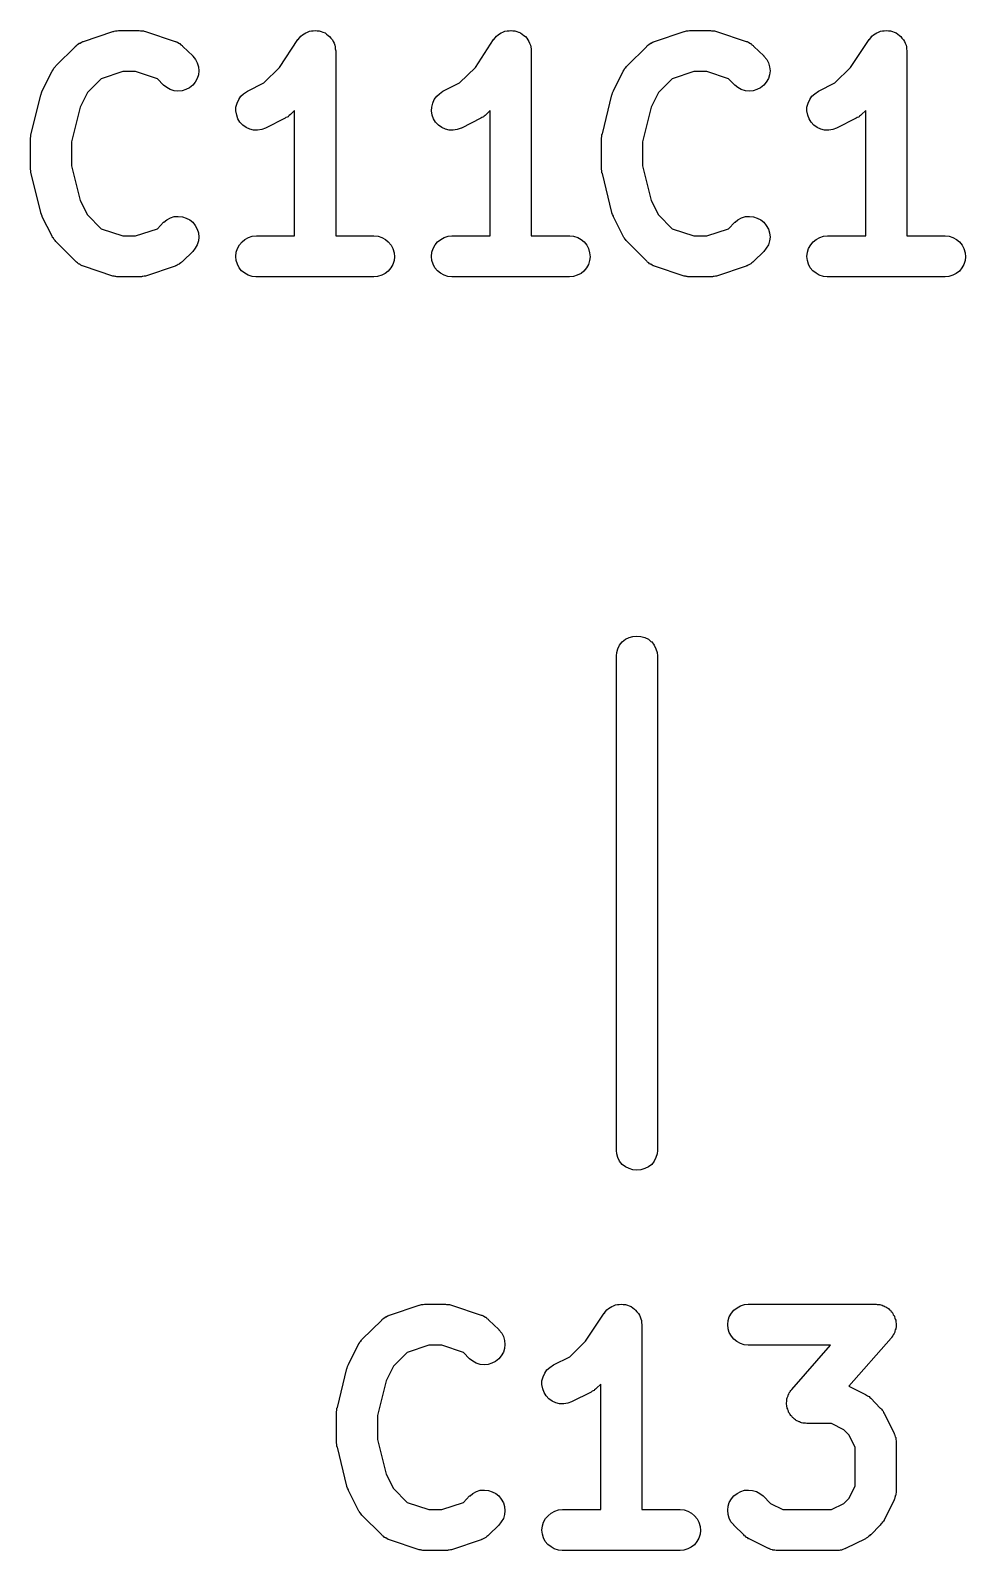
# Model space of a CAD drawing. Extents: x 169.2 to 195, y -135.1 to -106.
# Drawn here: x 189.174 to 191.45, y -109.776 to -106.076 of the extents above; entities that cross this region are included whole.
import ezdxf

# ---------------------------------------------------------------- set-up
doc = ezdxf.new("R2010")
doc.units = 0
doc.layers.add('BLACK', color=7, linetype='CONTINUOUS')

msp = doc.modelspace()

# ---------------------------------------------------------------- linework, layer by layer
at = {"layer": 'BLACK', "linetype": 'CONTINUOUS'}
for p, q in [((189.303, -106.103), (189.375, -106.079)), ((189.375, -106.079), (189.376, -106.079)), ((189.376, -106.079), (189.378, -106.078)), ((189.378, -106.078), (189.381, -106.077)), ((189.381, -106.077), (189.383, -106.077)), ((189.383, -106.077), (189.385, -106.077)), ((189.385, -106.077), (189.388, -106.076)), ((189.388, -106.076), (189.391, -106.076)), ((189.391, -106.076), (189.438, -106.076)), ((189.438, -106.076), (189.439, -106.076)), ((189.439, -106.076), (189.442, -106.077)), ((189.442, -106.077), (189.445, -106.077)), ((189.445, -106.077), (189.447, -106.077)), ((189.447, -106.077), (189.449, -106.077)), ((189.449, -106.077), (189.451, -106.078)), ((189.451, -106.078), (189.454, -106.079)), ((189.454, -106.079), (189.526, -106.103)), ((189.848, -106.08), (189.853, -106.078)), ((189.853, -106.078), (189.858, -106.077)), ((189.858, -106.077), (189.858, -106.077)), ((189.858, -106.077), (189.858, -106.077)), ((189.858, -106.077), (189.862, -106.077)), ((189.862, -106.077), (189.867, -106.076)), ((189.867, -106.076), (189.867, -106.076)), ((189.867, -106.076), (189.872, -106.077)), ((189.867, -106.076), (189.867, -106.076)), ((189.872, -106.077), (189.877, -106.077)), ((189.877, -106.077), (189.877, -106.077)), ((189.877, -106.077), (189.877, -106.077)), ((189.877, -106.077), (189.882, -106.079)), ((189.882, -106.079), (189.886, -106.08)), ((190.324, -106.08), (190.329, -106.078)), ((190.329, -106.078), (190.334, -106.077)), ((190.334, -106.077), (190.334, -106.077)), ((190.334, -106.077), (190.334, -106.077)), ((190.334, -106.077), (190.339, -106.077)), ((190.339, -106.077), (190.343, -106.076)), ((190.343, -106.076), (190.344, -106.076)), ((190.343, -106.076), (190.343, -106.076)), ((190.344, -106.076), (190.348, -106.077)), ((190.348, -106.077), (190.353, -106.077)), ((190.353, -106.077), (190.353, -106.077)), ((190.353, -106.077), (190.353, -106.077)), ((190.353, -106.077), (190.358, -106.079)), ((190.358, -106.079), (190.362, -106.08)), ((190.693, -106.103), (190.765, -106.079)), ((190.765, -106.079), (190.766, -106.079)), ((190.766, -106.079), (190.768, -106.078)), ((190.768, -106.078), (190.771, -106.077)), ((190.771, -106.077), (190.773, -106.077)), ((190.773, -106.077), (190.775, -106.077)), ((190.775, -106.077), (190.778, -106.076)), ((190.778, -106.076), (190.781, -106.076)), ((190.781, -106.076), (190.828, -106.076)), ((190.828, -106.076), (190.829, -106.076)), ((190.829, -106.076), (190.832, -106.077)), ((190.832, -106.077), (190.835, -106.077)), ((190.835, -106.077), (190.837, -106.077)), ((190.837, -106.077), (190.839, -106.077)), ((190.839, -106.077), (190.841, -106.078)), ((190.841, -106.078), (190.844, -106.079)), ((190.844, -106.079), (190.916, -106.103)), ((191.238, -106.08), (191.243, -106.078)), ((191.243, -106.078), (191.248, -106.077)), ((191.248, -106.077), (191.248, -106.077)), ((191.248, -106.077), (191.248, -106.077)), ((191.248, -106.077), (191.252, -106.077)), ((191.252, -106.077), (191.257, -106.076)), ((191.257, -106.076), (191.257, -106.076)), ((191.257, -106.076), (191.262, -106.077)), ((191.257, -106.076), (191.257, -106.076)), ((191.262, -106.077), (191.267, -106.077)), ((191.267, -106.077), (191.267, -106.077)), ((191.267, -106.077), (191.267, -106.077)), ((191.267, -106.077), (191.272, -106.079)), ((191.272, -106.079), (191.276, -106.08)), ((189.236, -106.162), (189.284, -106.115)), ((189.284, -106.114), (189.286, -106.113)), ((189.284, -106.115), (189.284, -106.114)), ((189.286, -106.113), (189.287, -106.112)), ((189.287, -106.112), (189.289, -106.11)), ((189.289, -106.11), (189.292, -106.108)), ((189.292, -106.108), (189.293, -106.107)), ((189.293, -106.107), (189.295, -106.107)), ((189.295, -106.107), (189.298, -106.105)), ((189.298, -106.105), (189.301, -106.104)), ((189.301, -106.104), (189.302, -106.103)), ((189.302, -106.103), (189.303, -106.103)), ((189.526, -106.103), (189.526, -106.103)), ((189.526, -106.103), (189.528, -106.103)), ((189.528, -106.103), (189.529, -106.104)), ((189.529, -106.104), (189.532, -106.105)), ((189.532, -106.105), (189.535, -106.107)), ((189.535, -106.107), (189.536, -106.108)), ((189.536, -106.108), (189.538, -106.108)), ((189.538, -106.108), (189.54, -106.111)), ((189.54, -106.111), (189.543, -106.113)), ((189.543, -106.113), (189.544, -106.114)), ((189.544, -106.114), (189.545, -106.115)), ((189.545, -106.115), (189.569, -106.138)), ((189.78, -106.166), (189.825, -106.098)), ((189.825, -106.098), (189.826, -106.098)), ((189.826, -106.098), (189.829, -106.094)), ((189.826, -106.098), (189.826, -106.098)), ((189.826, -106.098), (189.826, -106.098)), ((189.826, -106.098), (189.826, -106.098)), ((189.829, -106.094), (189.832, -106.09)), ((189.832, -106.09), (189.836, -106.087)), ((189.832, -106.09), (189.832, -106.09)), ((189.832, -106.09), (189.832, -106.09)), ((189.836, -106.087), (189.84, -106.084)), ((189.84, -106.084), (189.844, -106.082)), ((189.84, -106.084), (189.84, -106.084)), ((189.84, -106.084), (189.84, -106.084)), ((189.844, -106.082), (189.848, -106.08)), ((189.848, -106.08), (189.848, -106.08)), ((189.848, -106.08), (189.848, -106.08)), ((189.886, -106.08), (189.886, -106.08)), ((189.886, -106.08), (189.886, -106.08)), ((189.886, -106.08), (189.891, -106.082)), ((189.891, -106.082), (189.895, -106.085)), ((189.895, -106.085), (189.895, -106.085)), ((189.895, -106.085), (189.895, -106.085)), ((189.895, -106.085), (189.899, -106.088)), ((189.899, -106.088), (189.902, -106.091)), ((189.902, -106.091), (189.902, -106.091)), ((189.902, -106.091), (189.902, -106.091)), ((189.902, -106.091), (189.905, -106.095)), ((189.905, -106.095), (189.909, -106.099)), ((189.909, -106.099), (189.909, -106.099)), ((189.909, -106.099), (189.909, -106.099)), ((189.909, -106.099), (189.911, -106.103)), ((189.911, -106.103), (189.913, -106.107)), ((189.913, -106.107), (189.913, -106.107)), ((189.913, -106.107), (189.913, -106.107)), ((189.913, -106.107), (189.915, -106.112)), ((189.915, -106.112), (189.916, -106.116)), ((189.916, -106.116), (189.916, -106.117)), ((190.257, -106.166), (190.301, -106.098)), ((190.301, -106.098), (190.302, -106.098)), ((190.302, -106.098), (190.305, -106.094)), ((190.302, -106.098), (190.302, -106.098)), ((190.302, -106.098), (190.302, -106.098)), ((190.302, -106.098), (190.302, -106.098)), ((190.305, -106.094), (190.308, -106.09)), ((190.308, -106.09), (190.312, -106.087)), ((190.308, -106.09), (190.308, -106.09)), ((190.308, -106.09), (190.308, -106.09)), ((190.312, -106.087), (190.316, -106.084)), ((190.316, -106.084), (190.32, -106.082)), ((190.316, -106.084), (190.316, -106.084)), ((190.316, -106.084), (190.316, -106.084)), ((190.32, -106.082), (190.324, -106.08)), ((190.324, -106.08), (190.324, -106.08)), ((190.324, -106.08), (190.324, -106.08)), ((190.362, -106.08), (190.363, -106.08)), ((190.363, -106.08), (190.363, -106.08)), ((190.363, -106.08), (190.367, -106.082)), ((190.367, -106.082), (190.371, -106.085)), ((190.371, -106.085), (190.371, -106.085)), ((190.371, -106.085), (190.371, -106.085)), ((190.371, -106.085), (190.375, -106.088)), ((190.375, -106.088), (190.379, -106.091)), ((190.379, -106.091), (190.379, -106.091)), ((190.379, -106.091), (190.379, -106.091)), ((190.379, -106.091), (190.382, -106.095)), ((190.382, -106.095), (190.385, -106.099)), ((190.385, -106.099), (190.385, -106.099)), ((190.385, -106.099), (190.385, -106.099)), ((190.385, -106.099), (190.387, -106.103)), ((190.387, -106.103), (190.389, -106.107)), ((190.389, -106.107), (190.389, -106.107)), ((190.389, -106.107), (190.389, -106.107)), ((190.389, -106.107), (190.391, -106.112)), ((190.391, -106.112), (190.392, -106.116)), ((190.392, -106.116), (190.392, -106.117)), ((190.626, -106.162), (190.674, -106.115)), ((190.674, -106.114), (190.676, -106.113)), ((190.674, -106.115), (190.674, -106.114)), ((190.676, -106.113), (190.677, -106.112)), ((190.677, -106.112), (190.679, -106.11)), ((190.679, -106.11), (190.682, -106.108)), ((190.682, -106.108), (190.683, -106.107)), ((190.683, -106.107), (190.685, -106.107)), ((190.685, -106.107), (190.688, -106.105)), ((190.688, -106.105), (190.691, -106.104)), ((190.691, -106.104), (190.692, -106.103)), ((190.692, -106.103), (190.693, -106.103)), ((190.916, -106.103), (190.916, -106.103)), ((190.916, -106.103), (190.918, -106.103)), ((190.918, -106.103), (190.919, -106.104)), ((190.919, -106.104), (190.922, -106.105)), ((190.922, -106.105), (190.925, -106.107)), ((190.925, -106.107), (190.926, -106.108)), ((190.926, -106.108), (190.928, -106.108)), ((190.928, -106.108), (190.93, -106.111)), ((190.93, -106.111), (190.933, -106.113)), ((190.933, -106.113), (190.934, -106.114)), ((190.934, -106.114), (190.935, -106.115)), ((190.935, -106.115), (190.959, -106.138)), ((191.17, -106.166), (191.215, -106.098)), ((191.215, -106.098), (191.216, -106.098)), ((191.216, -106.098), (191.219, -106.094)), ((191.216, -106.098), (191.216, -106.098)), ((191.216, -106.098), (191.216, -106.098)), ((191.216, -106.098), (191.216, -106.098)), ((191.219, -106.094), (191.222, -106.09)), ((191.222, -106.09), (191.226, -106.087)), ((191.222, -106.09), (191.222, -106.09)), ((191.222, -106.09), (191.222, -106.09)), ((191.226, -106.087), (191.23, -106.084)), ((191.23, -106.084), (191.234, -106.082)), ((191.23, -106.084), (191.23, -106.084)), ((191.23, -106.084), (191.23, -106.084)), ((191.234, -106.082), (191.238, -106.08)), ((191.238, -106.08), (191.238, -106.08)), ((191.238, -106.08), (191.238, -106.08)), ((191.276, -106.08), (191.276, -106.08)), ((191.276, -106.08), (191.276, -106.08)), ((191.276, -106.08), (191.281, -106.082)), ((191.281, -106.082), (191.285, -106.085)), ((191.285, -106.085), (191.285, -106.085)), ((191.285, -106.085), (191.285, -106.085)), ((191.285, -106.085), (191.289, -106.088)), ((191.289, -106.088), (191.292, -106.091)), ((191.292, -106.091), (191.292, -106.091)), ((191.292, -106.091), (191.292, -106.091)), ((191.292, -106.091), (191.295, -106.095)), ((191.295, -106.095), (191.299, -106.099)), ((191.299, -106.099), (191.299, -106.099)), ((191.299, -106.099), (191.299, -106.099)), ((191.299, -106.099), (191.301, -106.103)), ((191.301, -106.103), (191.303, -106.107)), ((191.303, -106.107), (191.303, -106.107)), ((191.303, -106.107), (191.303, -106.107)), ((191.303, -106.107), (191.305, -106.112)), ((191.305, -106.112), (191.306, -106.116)), ((191.306, -106.116), (191.306, -106.117)), ((189.569, -106.138), (189.569, -106.139)), ((189.569, -106.139), (189.576, -106.147)), ((189.576, -106.147), (189.58, -106.155)), ((189.916, -106.117), (189.916, -106.117)), ((189.916, -106.117), (189.916, -106.121)), ((189.916, -106.121), (189.917, -106.126)), ((189.917, -106.126), (189.917, -106.576)), ((190.392, -106.117), (190.392, -106.117)), ((190.392, -106.117), (190.393, -106.121)), ((190.393, -106.121), (190.393, -106.126)), ((190.393, -106.126), (190.393, -106.576)), ((190.959, -106.138), (190.959, -106.139)), ((190.959, -106.139), (190.966, -106.147)), ((190.966, -106.147), (190.97, -106.155)), ((191.306, -106.117), (191.306, -106.117)), ((191.306, -106.117), (191.306, -106.121)), ((191.306, -106.121), (191.307, -106.126)), ((191.307, -106.126), (191.307, -106.576)), ((189.203, -106.223), (189.227, -106.175)), ((189.227, -106.175), (189.229, -106.172)), ((189.227, -106.175), (189.227, -106.175)), ((189.229, -106.172), (189.23, -106.17)), ((189.23, -106.17), (189.231, -106.168)), ((189.231, -106.168), (189.233, -106.166)), ((189.233, -106.166), (189.235, -106.164)), ((189.235, -106.164), (189.236, -106.162)), ((189.399, -106.176), (189.346, -106.194)), ((189.43, -106.176), (189.399, -106.176)), ((189.483, -106.194), (189.43, -106.176)), ((189.58, -106.155), (189.583, -106.165)), ((189.583, -106.184), (189.58, -106.193)), ((189.583, -106.165), (189.584, -106.174)), ((189.584, -106.174), (189.583, -106.184)), ((189.742, -106.204), (189.78, -106.166)), ((190.218, -106.204), (190.257, -106.166)), ((190.593, -106.223), (190.617, -106.175)), ((190.617, -106.175), (190.619, -106.172)), ((190.617, -106.175), (190.617, -106.175)), ((190.619, -106.172), (190.62, -106.17)), ((190.62, -106.17), (190.621, -106.168)), ((190.621, -106.168), (190.623, -106.166)), ((190.623, -106.166), (190.625, -106.164)), ((190.625, -106.164), (190.626, -106.162)), ((190.789, -106.176), (190.736, -106.194)), ((190.82, -106.176), (190.789, -106.176)), ((190.873, -106.194), (190.82, -106.176)), ((190.97, -106.155), (190.973, -106.165)), ((190.973, -106.184), (190.97, -106.193)), ((190.973, -106.165), (190.974, -106.174)), ((190.974, -106.174), (190.973, -106.184)), ((191.132, -106.204), (191.17, -106.166)), ((189.201, -106.228), (189.203, -106.223)), ((189.203, -106.223), (189.203, -106.223)), ((189.203, -106.223), (189.203, -106.223)), ((189.313, -106.227), (189.295, -106.263)), ((189.346, -106.194), (189.313, -106.227)), ((189.498, -106.209), (189.483, -106.194)), ((189.506, -106.215), (189.498, -106.209)), ((189.514, -106.22), (189.506, -106.215)), ((189.524, -106.223), (189.514, -106.22)), ((189.533, -106.224), (189.524, -106.223)), ((189.543, -106.223), (189.533, -106.224)), ((189.552, -106.22), (189.543, -106.223)), ((189.561, -106.216), (189.552, -106.22)), ((189.569, -106.209), (189.561, -106.216)), ((189.575, -106.202), (189.569, -106.209)), ((189.58, -106.193), (189.575, -106.202)), ((189.693, -106.23), (189.702, -106.224)), ((189.702, -106.224), (189.742, -106.204)), ((190.17, -106.23), (190.178, -106.224)), ((190.178, -106.224), (190.218, -106.204)), ((190.591, -106.228), (190.593, -106.223)), ((190.593, -106.223), (190.593, -106.223)), ((190.593, -106.223), (190.593, -106.223)), ((190.703, -106.227), (190.685, -106.263)), ((190.736, -106.194), (190.703, -106.227)), ((190.888, -106.209), (190.873, -106.194)), ((190.896, -106.215), (190.888, -106.209)), ((190.904, -106.22), (190.896, -106.215)), ((190.914, -106.223), (190.904, -106.22)), ((190.923, -106.224), (190.914, -106.223)), ((190.933, -106.223), (190.923, -106.224)), ((190.942, -106.22), (190.933, -106.223)), ((190.951, -106.216), (190.942, -106.22)), ((190.959, -106.209), (190.951, -106.216)), ((190.965, -106.202), (190.959, -106.209)), ((190.97, -106.193), (190.965, -106.202)), ((191.083, -106.23), (191.092, -106.224)), ((191.092, -106.224), (191.132, -106.204)), ((189.176, -106.328), (189.199, -106.233)), ((189.199, -106.233), (189.2, -106.232)), ((189.2, -106.232), (189.201, -106.228)), ((189.2, -106.232), (189.2, -106.232)), ((189.2, -106.232), (189.2, -106.232)), ((189.295, -106.263), (189.274, -106.347)), ((189.674, -106.263), (189.677, -106.253)), ((189.674, -106.272), (189.674, -106.263)), ((189.677, -106.253), (189.681, -106.244)), ((189.681, -106.244), (189.686, -106.236)), ((189.686, -106.236), (189.693, -106.23)), ((190.15, -106.272), (190.151, -106.263)), ((190.151, -106.263), (190.153, -106.253)), ((190.153, -106.253), (190.157, -106.244)), ((190.157, -106.244), (190.163, -106.236)), ((190.163, -106.236), (190.17, -106.23)), ((190.566, -106.328), (190.589, -106.233)), ((190.589, -106.233), (190.59, -106.232)), ((190.59, -106.232), (190.591, -106.228)), ((190.59, -106.232), (190.59, -106.232)), ((190.59, -106.232), (190.59, -106.232)), ((190.685, -106.263), (190.664, -106.347)), ((191.064, -106.263), (191.067, -106.253)), ((191.064, -106.272), (191.064, -106.263)), ((191.067, -106.253), (191.071, -106.244)), ((191.071, -106.244), (191.076, -106.236)), ((191.076, -106.236), (191.083, -106.23)), ((189.676, -106.282), (189.674, -106.272)), ((189.679, -106.291), (189.676, -106.282)), ((189.684, -106.299), (189.679, -106.291)), ((189.691, -106.307), (189.684, -106.299)), ((189.794, -106.29), (189.746, -106.314)), ((189.796, -106.288), (189.794, -106.29)), ((189.799, -106.287), (189.796, -106.288)), ((189.801, -106.286), (189.799, -106.287)), ((189.802, -106.285), (189.801, -106.286)), ((189.804, -106.283), (189.802, -106.285)), ((189.807, -106.281), (189.804, -106.283)), ((189.817, -106.271), (189.807, -106.281)), ((189.807, -106.281), (189.807, -106.281)), ((189.817, -106.576), (189.817, -106.271)), ((190.152, -106.282), (190.15, -106.272)), ((190.155, -106.291), (190.152, -106.282)), ((190.16, -106.299), (190.155, -106.291)), ((190.167, -106.307), (190.16, -106.299)), ((190.27, -106.29), (190.223, -106.314)), ((190.273, -106.288), (190.27, -106.29)), ((190.275, -106.287), (190.273, -106.288)), ((190.277, -106.286), (190.275, -106.287)), ((190.278, -106.285), (190.277, -106.286)), ((190.281, -106.283), (190.278, -106.285)), ((190.283, -106.281), (190.281, -106.283)), ((190.293, -106.271), (190.283, -106.281)), ((190.283, -106.281), (190.283, -106.281)), ((190.293, -106.576), (190.293, -106.271)), ((191.066, -106.282), (191.064, -106.272)), ((191.069, -106.291), (191.066, -106.282)), ((191.074, -106.299), (191.069, -106.291)), ((191.081, -106.307), (191.074, -106.299)), ((191.184, -106.29), (191.136, -106.314)), ((191.186, -106.288), (191.184, -106.29)), ((191.189, -106.287), (191.186, -106.288)), ((191.191, -106.286), (191.189, -106.287)), ((191.192, -106.285), (191.191, -106.286)), ((191.194, -106.283), (191.192, -106.285)), ((191.197, -106.281), (191.194, -106.283)), ((191.207, -106.271), (191.197, -106.281)), ((191.197, -106.281), (191.197, -106.281)), ((191.207, -106.576), (191.207, -106.271)), ((189.174, -106.338), (189.175, -106.334)), ((189.174, -106.339), (189.174, -106.338)), ((189.175, -106.329), (189.176, -106.328)), ((189.175, -106.33), (189.175, -106.329)), ((189.175, -106.334), (189.175, -106.33)), ((189.699, -106.312), (189.691, -106.307)), ((189.708, -106.316), (189.699, -106.312)), ((189.717, -106.319), (189.708, -106.316)), ((189.727, -106.319), (189.717, -106.319)), ((189.737, -106.317), (189.727, -106.319)), ((189.746, -106.314), (189.737, -106.317)), ((189.746, -106.314), (189.746, -106.314)), ((190.175, -106.312), (190.167, -106.307)), ((190.184, -106.316), (190.175, -106.312)), ((190.193, -106.319), (190.184, -106.316)), ((190.203, -106.319), (190.193, -106.319)), ((190.213, -106.317), (190.203, -106.319)), ((190.222, -106.314), (190.213, -106.317)), ((190.223, -106.314), (190.222, -106.314)), ((190.564, -106.338), (190.565, -106.334)), ((190.564, -106.339), (190.564, -106.338)), ((190.565, -106.329), (190.566, -106.328)), ((190.565, -106.33), (190.565, -106.329)), ((190.565, -106.334), (190.565, -106.33)), ((191.089, -106.312), (191.081, -106.307)), ((191.098, -106.316), (191.089, -106.312)), ((191.107, -106.319), (191.098, -106.316)), ((191.117, -106.319), (191.107, -106.319)), ((191.127, -106.317), (191.117, -106.319)), ((191.136, -106.314), (191.127, -106.317)), ((191.136, -106.314), (191.136, -106.314)), ((189.174, -106.34), (189.174, -106.339)), ((189.174, -106.412), (189.174, -106.34)), ((189.174, -106.34), (189.174, -106.34)), ((189.274, -106.347), (189.274, -106.406)), ((190.564, -106.34), (190.564, -106.339)), ((190.564, -106.412), (190.564, -106.34)), ((190.564, -106.34), (190.564, -106.34)), ((190.664, -106.347), (190.664, -106.406)), ((189.174, -106.413), (189.174, -106.412)), ((189.274, -106.406), (189.295, -106.49)), ((190.564, -106.413), (190.564, -106.412)), ((190.664, -106.406), (190.685, -106.49)), ((189.174, -106.414), (189.174, -106.413)), ((189.175, -106.418), (189.174, -106.414)), ((189.175, -106.422), (189.175, -106.418)), ((189.175, -106.423), (189.175, -106.422)), ((189.175, -106.422), (189.175, -106.422)), ((189.176, -106.424), (189.175, -106.423)), ((189.199, -106.519), (189.176, -106.424)), ((190.564, -106.414), (190.564, -106.413)), ((190.565, -106.418), (190.564, -106.414)), ((190.565, -106.422), (190.565, -106.418)), ((190.565, -106.423), (190.565, -106.422)), ((190.565, -106.422), (190.565, -106.422)), ((190.566, -106.424), (190.565, -106.423)), ((190.589, -106.519), (190.566, -106.424)), ((189.199, -106.52), (189.199, -106.519)), ((189.199, -106.519), (189.199, -106.519)), ((189.201, -106.524), (189.199, -106.52)), ((189.295, -106.49), (189.313, -106.525)), ((190.589, -106.52), (190.589, -106.519)), ((190.589, -106.519), (190.589, -106.519)), ((190.591, -106.524), (190.589, -106.52)), ((190.685, -106.49), (190.703, -106.525)), ((189.203, -106.528), (189.201, -106.524)), ((189.203, -106.529), (189.203, -106.528)), ((189.203, -106.53), (189.203, -106.529)), ((189.203, -106.529), (189.203, -106.529)), ((189.227, -106.577), (189.203, -106.53)), ((189.313, -106.525), (189.346, -106.559)), ((189.346, -106.559), (189.399, -106.576)), ((189.43, -106.576), (189.483, -106.559)), ((189.483, -106.559), (189.498, -106.543)), ((189.498, -106.543), (189.499, -106.543)), ((189.499, -106.543), (189.506, -106.537)), ((189.506, -106.537), (189.515, -106.532)), ((189.515, -106.532), (189.524, -106.529)), ((189.524, -106.529), (189.534, -106.529)), ((189.534, -106.529), (189.544, -106.53)), ((189.544, -106.53), (189.553, -106.533)), ((189.553, -106.533), (189.562, -106.537)), ((189.562, -106.537), (189.569, -106.543)), ((189.569, -106.543), (189.575, -106.551)), ((189.575, -106.551), (189.58, -106.56)), ((189.58, -106.56), (189.583, -106.569)), ((190.593, -106.528), (190.591, -106.524)), ((190.593, -106.529), (190.593, -106.528)), ((190.593, -106.53), (190.593, -106.529)), ((190.593, -106.529), (190.593, -106.529)), ((190.617, -106.577), (190.593, -106.53)), ((190.703, -106.525), (190.736, -106.559)), ((190.736, -106.559), (190.789, -106.576)), ((190.82, -106.576), (190.873, -106.559)), ((190.873, -106.559), (190.888, -106.543)), ((190.888, -106.543), (190.889, -106.543)), ((190.889, -106.543), (190.896, -106.537)), ((190.896, -106.537), (190.905, -106.532)), ((190.905, -106.532), (190.914, -106.529)), ((190.914, -106.529), (190.924, -106.529)), ((190.924, -106.529), (190.934, -106.53)), ((190.934, -106.53), (190.943, -106.533)), ((190.943, -106.533), (190.952, -106.537)), ((190.952, -106.537), (190.959, -106.543)), ((190.959, -106.543), (190.965, -106.551)), ((190.965, -106.551), (190.97, -106.56)), ((190.97, -106.56), (190.973, -106.569)), ((189.228, -106.58), (189.227, -106.577)), ((189.23, -106.582), (189.228, -106.58)), ((189.231, -106.584), (189.23, -106.582)), ((189.232, -106.585), (189.231, -106.584)), ((189.234, -106.587), (189.232, -106.585)), ((189.236, -106.59), (189.234, -106.587)), ((189.284, -106.638), (189.236, -106.59)), ((189.236, -106.59), (189.236, -106.59)), ((189.399, -106.576), (189.43, -106.576)), ((189.583, -106.588), (189.58, -106.598)), ((189.583, -106.569), (189.584, -106.579)), ((189.584, -106.579), (189.583, -106.588)), ((189.683, -106.598), (189.689, -106.591)), ((189.689, -106.591), (189.696, -106.585)), ((189.696, -106.585), (189.705, -106.58)), ((189.705, -106.58), (189.714, -106.577)), ((189.714, -106.577), (189.724, -106.576)), ((189.724, -106.576), (189.817, -106.576)), ((189.917, -106.576), (190.01, -106.576)), ((190.01, -106.576), (190.01, -106.576)), ((190.01, -106.576), (190.02, -106.577)), ((190.02, -106.577), (190.029, -106.58)), ((190.029, -106.58), (190.038, -106.585)), ((190.038, -106.585), (190.045, -106.591)), ((190.045, -106.591), (190.052, -106.599)), ((190.159, -106.598), (190.165, -106.591)), ((190.165, -106.591), (190.173, -106.585)), ((190.173, -106.585), (190.181, -106.58)), ((190.181, -106.58), (190.191, -106.577)), ((190.191, -106.577), (190.2, -106.576)), ((190.2, -106.576), (190.293, -106.576)), ((190.393, -106.576), (190.486, -106.576)), ((190.486, -106.576), (190.487, -106.576)), ((190.487, -106.576), (190.496, -106.577)), ((190.496, -106.577), (190.506, -106.58)), ((190.506, -106.58), (190.514, -106.585)), ((190.514, -106.585), (190.522, -106.591)), ((190.522, -106.591), (190.528, -106.599)), ((190.618, -106.58), (190.617, -106.577)), ((190.62, -106.582), (190.618, -106.58)), ((190.621, -106.584), (190.62, -106.582)), ((190.622, -106.585), (190.621, -106.584)), ((190.624, -106.587), (190.622, -106.585)), ((190.626, -106.59), (190.624, -106.587)), ((190.674, -106.638), (190.626, -106.59)), ((190.626, -106.59), (190.626, -106.59)), ((190.789, -106.576), (190.82, -106.576)), ((190.973, -106.588), (190.97, -106.598)), ((190.973, -106.569), (190.974, -106.579)), ((190.974, -106.579), (190.973, -106.588)), ((191.073, -106.598), (191.079, -106.591)), ((191.079, -106.591), (191.086, -106.585)), ((191.086, -106.585), (191.095, -106.58)), ((191.095, -106.58), (191.104, -106.577)), ((191.104, -106.577), (191.114, -106.576)), ((191.114, -106.576), (191.207, -106.576)), ((191.307, -106.576), (191.4, -106.576)), ((191.4, -106.576), (191.4, -106.576)), ((191.4, -106.576), (191.41, -106.577)), ((191.41, -106.577), (191.419, -106.58)), ((191.419, -106.58), (191.428, -106.585)), ((191.428, -106.585), (191.435, -106.591)), ((191.435, -106.591), (191.442, -106.599)), ((189.569, -106.614), (189.545, -106.638)), ((189.575, -106.606), (189.569, -106.614)), ((189.58, -106.598), (189.575, -106.606)), ((189.674, -106.626), (189.675, -106.616)), ((189.675, -106.636), (189.674, -106.626)), ((189.675, -106.616), (189.678, -106.607)), ((189.678, -106.607), (189.683, -106.598)), ((190.052, -106.599), (190.056, -106.607)), ((190.056, -106.607), (190.059, -106.617)), ((190.059, -106.617), (190.06, -106.627)), ((190.06, -106.627), (190.059, -106.636)), ((190.15, -106.626), (190.151, -106.616)), ((190.151, -106.636), (190.15, -106.626)), ((190.151, -106.616), (190.154, -106.607)), ((190.154, -106.607), (190.159, -106.598)), ((190.528, -106.599), (190.532, -106.607)), ((190.532, -106.607), (190.535, -106.617)), ((190.535, -106.617), (190.536, -106.627)), ((190.536, -106.627), (190.535, -106.636)), ((190.959, -106.614), (190.935, -106.638)), ((190.965, -106.606), (190.959, -106.614)), ((190.97, -106.598), (190.965, -106.606)), ((191.064, -106.626), (191.065, -106.616)), ((191.065, -106.636), (191.064, -106.626)), ((191.065, -106.616), (191.068, -106.607)), ((191.068, -106.607), (191.073, -106.598)), ((191.442, -106.599), (191.446, -106.607)), ((191.446, -106.607), (191.449, -106.617)), ((191.449, -106.617), (191.45, -106.627)), ((191.45, -106.627), (191.449, -106.636)), ((189.285, -106.639), (189.284, -106.638)), ((189.286, -106.64), (189.285, -106.639)), ((189.289, -106.642), (189.286, -106.64)), ((189.291, -106.644), (189.289, -106.642)), ((189.293, -106.645), (189.291, -106.644)), ((189.294, -106.645), (189.293, -106.645)), ((189.297, -106.647), (189.294, -106.645)), ((189.3, -106.649), (189.297, -106.647)), ((189.301, -106.649), (189.3, -106.649)), ((189.303, -106.65), (189.301, -106.649)), ((189.375, -106.674), (189.303, -106.65)), ((189.303, -106.65), (189.303, -106.65)), ((189.526, -106.65), (189.454, -106.674)), ((189.527, -106.649), (189.526, -106.65)), ((189.528, -106.649), (189.527, -106.649)), ((189.531, -106.647), (189.528, -106.649)), ((189.534, -106.646), (189.531, -106.647)), ((189.536, -106.645), (189.534, -106.646)), ((189.537, -106.644), (189.536, -106.645)), ((189.54, -106.642), (189.537, -106.644)), ((189.542, -106.64), (189.54, -106.642)), ((189.543, -106.639), (189.542, -106.64)), ((189.545, -106.638), (189.543, -106.639)), ((189.545, -106.638), (189.545, -106.638)), ((189.678, -106.645), (189.675, -106.636)), ((189.682, -106.654), (189.678, -106.645)), ((189.688, -106.661), (189.682, -106.654)), ((189.696, -106.667), (189.688, -106.661)), ((189.704, -106.672), (189.696, -106.667)), ((190.037, -106.668), (190.029, -106.672)), ((190.045, -106.662), (190.037, -106.668)), ((190.051, -106.654), (190.045, -106.662)), ((190.056, -106.646), (190.051, -106.654)), ((190.059, -106.636), (190.056, -106.646)), ((190.154, -106.645), (190.151, -106.636)), ((190.158, -106.654), (190.154, -106.645)), ((190.165, -106.661), (190.158, -106.654)), ((190.172, -106.667), (190.165, -106.661)), ((190.181, -106.672), (190.172, -106.667)), ((190.514, -106.668), (190.505, -106.672)), ((190.521, -106.662), (190.514, -106.668)), ((190.527, -106.654), (190.521, -106.662)), ((190.532, -106.646), (190.527, -106.654)), ((190.535, -106.636), (190.532, -106.646)), ((190.675, -106.639), (190.674, -106.638)), ((190.676, -106.64), (190.675, -106.639)), ((190.679, -106.642), (190.676, -106.64)), ((190.681, -106.644), (190.679, -106.642)), ((190.683, -106.645), (190.681, -106.644)), ((190.684, -106.645), (190.683, -106.645)), ((190.687, -106.647), (190.684, -106.645)), ((190.69, -106.649), (190.687, -106.647)), ((190.691, -106.649), (190.69, -106.649)), ((190.693, -106.65), (190.691, -106.649)), ((190.765, -106.674), (190.693, -106.65)), ((190.693, -106.65), (190.693, -106.65)), ((190.916, -106.65), (190.844, -106.674)), ((190.917, -106.649), (190.916, -106.65)), ((190.918, -106.649), (190.917, -106.649)), ((190.921, -106.647), (190.918, -106.649)), ((190.924, -106.646), (190.921, -106.647)), ((190.926, -106.645), (190.924, -106.646)), ((190.927, -106.644), (190.926, -106.645)), ((190.93, -106.642), (190.927, -106.644)), ((190.932, -106.64), (190.93, -106.642)), ((190.933, -106.639), (190.932, -106.64)), ((190.935, -106.638), (190.933, -106.639)), ((190.935, -106.638), (190.935, -106.638)), ((191.068, -106.645), (191.065, -106.636)), ((191.072, -106.654), (191.068, -106.645)), ((191.078, -106.661), (191.072, -106.654)), ((191.086, -106.667), (191.078, -106.661)), ((191.094, -106.672), (191.086, -106.667)), ((191.427, -106.668), (191.419, -106.672)), ((191.435, -106.662), (191.427, -106.668)), ((191.441, -106.654), (191.435, -106.662)), ((191.446, -106.646), (191.441, -106.654)), ((191.449, -106.636), (191.446, -106.646)), ((189.378, -106.674), (189.375, -106.674)), ((189.38, -106.675), (189.378, -106.674)), ((189.382, -106.675), (189.38, -106.675)), ((189.384, -106.676), (189.382, -106.675)), ((189.387, -106.676), (189.384, -106.676)), ((189.39, -106.676), (189.387, -106.676)), ((189.391, -106.676), (189.39, -106.676)), ((189.438, -106.676), (189.391, -106.676)), ((189.441, -106.676), (189.438, -106.676)), ((189.444, -106.676), (189.441, -106.676)), ((189.446, -106.675), (189.444, -106.676)), ((189.448, -106.675), (189.446, -106.675)), ((189.451, -106.674), (189.448, -106.675)), ((189.453, -106.674), (189.451, -106.674)), ((189.454, -106.674), (189.453, -106.674)), ((189.714, -106.675), (189.704, -106.672)), ((189.723, -106.676), (189.714, -106.675)), ((189.724, -106.676), (189.723, -106.676)), ((190.01, -106.676), (189.724, -106.676)), ((190.019, -106.675), (190.01, -106.676)), ((190.029, -106.672), (190.019, -106.675)), ((190.19, -106.675), (190.181, -106.672)), ((190.2, -106.676), (190.19, -106.675)), ((190.486, -106.676), (190.2, -106.676)), ((190.2, -106.676), (190.2, -106.676)), ((190.496, -106.675), (190.486, -106.676)), ((190.505, -106.672), (190.496, -106.675)), ((190.768, -106.674), (190.765, -106.674)), ((190.77, -106.675), (190.768, -106.674)), ((190.772, -106.675), (190.77, -106.675)), ((190.774, -106.676), (190.772, -106.675)), ((190.777, -106.676), (190.774, -106.676)), ((190.78, -106.676), (190.777, -106.676)), ((190.781, -106.676), (190.78, -106.676)), ((190.828, -106.676), (190.781, -106.676)), ((190.831, -106.676), (190.828, -106.676)), ((190.834, -106.676), (190.831, -106.676)), ((190.836, -106.675), (190.834, -106.676)), ((190.838, -106.675), (190.836, -106.675)), ((190.841, -106.674), (190.838, -106.675)), ((190.843, -106.674), (190.841, -106.674)), ((190.844, -106.674), (190.843, -106.674)), ((191.104, -106.675), (191.094, -106.672)), ((191.113, -106.676), (191.104, -106.675)), ((191.114, -106.676), (191.113, -106.676)), ((191.4, -106.676), (191.114, -106.676)), ((191.409, -106.675), (191.4, -106.676)), ((191.419, -106.672), (191.409, -106.675)), ((190.614, -107.564), (190.622, -107.558)), ((190.622, -107.558), (190.631, -107.554)), ((190.631, -107.554), (190.64, -107.551)), ((190.64, -107.551), (190.65, -107.55)), ((190.65, -107.55), (190.66, -107.551)), ((190.66, -107.551), (190.669, -107.554)), ((190.669, -107.554), (190.678, -107.558)), ((190.678, -107.558), (190.684, -107.563)), ((190.6, -107.598), (190.601, -107.59)), ((190.601, -107.59), (190.604, -107.581)), ((190.604, -107.581), (190.608, -107.572)), ((190.608, -107.572), (190.614, -107.564)), ((190.684, -107.563), (190.686, -107.564)), ((190.686, -107.564), (190.692, -107.572)), ((190.692, -107.572), (190.696, -107.581)), ((190.696, -107.581), (190.699, -107.59)), ((190.699, -107.59), (190.7, -107.598)), ((190.6, -108.802), (190.6, -107.598)), ((190.7, -107.598), (190.7, -108.802)), ((190.601, -108.81), (190.6, -108.802)), ((190.604, -108.819), (190.601, -108.81)), ((190.699, -108.81), (190.696, -108.819)), ((190.7, -108.802), (190.699, -108.81)), ((190.608, -108.828), (190.604, -108.819)), ((190.614, -108.836), (190.608, -108.828)), ((190.622, -108.842), (190.614, -108.836)), ((190.631, -108.846), (190.622, -108.842)), ((190.64, -108.849), (190.631, -108.846)), ((190.65, -108.85), (190.64, -108.849)), ((190.66, -108.849), (190.65, -108.85)), ((190.669, -108.846), (190.66, -108.849)), ((190.678, -108.842), (190.669, -108.846)), ((190.686, -108.836), (190.678, -108.842)), ((190.692, -108.828), (190.686, -108.836)), ((190.696, -108.819), (190.692, -108.828)), ((190.048, -109.203), (190.12, -109.179)), ((190.12, -109.179), (190.121, -109.179)), ((190.121, -109.179), (190.123, -109.178)), ((190.123, -109.178), (190.126, -109.177)), ((190.126, -109.177), (190.128, -109.177)), ((190.128, -109.177), (190.13, -109.177)), ((190.13, -109.177), (190.133, -109.176)), ((190.133, -109.176), (190.136, -109.176)), ((190.136, -109.176), (190.183, -109.176)), ((190.183, -109.176), (190.184, -109.176)), ((190.184, -109.176), (190.187, -109.177)), ((190.187, -109.177), (190.19, -109.177)), ((190.19, -109.177), (190.192, -109.177)), ((190.192, -109.177), (190.194, -109.177)), ((190.194, -109.177), (190.196, -109.178)), ((190.196, -109.178), (190.199, -109.179)), ((190.199, -109.179), (190.271, -109.203)), ((190.577, -109.19), (190.581, -109.187)), ((190.581, -109.187), (190.585, -109.184)), ((190.585, -109.184), (190.589, -109.182)), ((190.585, -109.184), (190.585, -109.184)), ((190.585, -109.184), (190.585, -109.184)), ((190.589, -109.182), (190.593, -109.18)), ((190.593, -109.18), (190.598, -109.178)), ((190.593, -109.18), (190.593, -109.18)), ((190.593, -109.18), (190.593, -109.18)), ((190.598, -109.178), (190.603, -109.177)), ((190.603, -109.177), (190.603, -109.177)), ((190.603, -109.177), (190.603, -109.177)), ((190.603, -109.177), (190.607, -109.177)), ((190.607, -109.177), (190.612, -109.176)), ((190.612, -109.176), (190.612, -109.176)), ((190.612, -109.176), (190.617, -109.177)), ((190.612, -109.176), (190.612, -109.176)), ((190.617, -109.177), (190.622, -109.177)), ((190.622, -109.177), (190.622, -109.177)), ((190.622, -109.177), (190.622, -109.177)), ((190.622, -109.177), (190.627, -109.179)), ((190.627, -109.179), (190.631, -109.18)), ((190.631, -109.18), (190.631, -109.18)), ((190.631, -109.18), (190.631, -109.18)), ((190.631, -109.18), (190.636, -109.182)), ((190.636, -109.182), (190.64, -109.185)), ((190.64, -109.185), (190.64, -109.185)), ((190.64, -109.185), (190.64, -109.185)), ((190.64, -109.185), (190.644, -109.188)), ((190.886, -109.191), (190.894, -109.185)), ((190.894, -109.185), (190.902, -109.18)), ((190.902, -109.18), (190.912, -109.177)), ((190.912, -109.177), (190.921, -109.176)), ((190.921, -109.176), (191.231, -109.176)), ((191.231, -109.176), (191.232, -109.176)), ((191.232, -109.176), (191.235, -109.177)), ((191.235, -109.177), (191.238, -109.177)), ((191.238, -109.177), (191.24, -109.177)), ((191.24, -109.177), (191.241, -109.177)), ((191.241, -109.177), (191.244, -109.178)), ((191.244, -109.178), (191.247, -109.179)), ((191.247, -109.179), (191.249, -109.18)), ((191.249, -109.18), (191.251, -109.18)), ((191.251, -109.18), (191.253, -109.182)), ((191.253, -109.182), (191.256, -109.183)), ((191.256, -109.183), (191.258, -109.184)), ((191.258, -109.184), (191.259, -109.185)), ((191.259, -109.185), (191.262, -109.187)), ((191.262, -109.187), (191.264, -109.189)), ((189.981, -109.262), (190.029, -109.215)), ((190.029, -109.214), (190.031, -109.213)), ((190.029, -109.215), (190.029, -109.214)), ((190.031, -109.213), (190.032, -109.212)), ((190.032, -109.212), (190.034, -109.21)), ((190.034, -109.21), (190.037, -109.208)), ((190.037, -109.208), (190.038, -109.207)), ((190.038, -109.207), (190.04, -109.207)), ((190.04, -109.207), (190.043, -109.205)), ((190.043, -109.205), (190.046, -109.204)), ((190.046, -109.204), (190.047, -109.203)), ((190.047, -109.203), (190.048, -109.203)), ((190.271, -109.203), (190.271, -109.203)), ((190.271, -109.203), (190.273, -109.203)), ((190.273, -109.203), (190.274, -109.204)), ((190.274, -109.204), (190.277, -109.205)), ((190.277, -109.205), (190.28, -109.207)), ((190.28, -109.207), (190.281, -109.208)), ((190.281, -109.208), (190.283, -109.208)), ((190.283, -109.208), (190.285, -109.211)), ((190.285, -109.211), (190.288, -109.213)), ((190.288, -109.213), (190.289, -109.214)), ((190.289, -109.214), (190.29, -109.215)), ((190.29, -109.215), (190.314, -109.238)), ((190.525, -109.266), (190.57, -109.198)), ((190.57, -109.198), (190.571, -109.198)), ((190.571, -109.198), (190.574, -109.194)), ((190.571, -109.198), (190.571, -109.198)), ((190.571, -109.198), (190.571, -109.198)), ((190.571, -109.198), (190.571, -109.198)), ((190.574, -109.194), (190.577, -109.19)), ((190.577, -109.19), (190.577, -109.19)), ((190.577, -109.19), (190.577, -109.19)), ((190.644, -109.188), (190.647, -109.191)), ((190.647, -109.191), (190.647, -109.191)), ((190.647, -109.191), (190.647, -109.191)), ((190.647, -109.191), (190.65, -109.195)), ((190.65, -109.195), (190.654, -109.199)), ((190.654, -109.199), (190.654, -109.199)), ((190.654, -109.199), (190.654, -109.199)), ((190.654, -109.199), (190.656, -109.203)), ((190.656, -109.203), (190.658, -109.207)), ((190.658, -109.207), (190.658, -109.207)), ((190.658, -109.207), (190.658, -109.207)), ((190.658, -109.207), (190.66, -109.212)), ((190.66, -109.212), (190.661, -109.216)), ((190.661, -109.216), (190.661, -109.217)), ((190.661, -109.217), (190.661, -109.217)), ((190.661, -109.217), (190.661, -109.222)), ((190.661, -109.222), (190.662, -109.226)), ((190.871, -109.226), (190.872, -109.216)), ((190.872, -109.216), (190.875, -109.207)), ((190.875, -109.207), (190.88, -109.198)), ((190.88, -109.198), (190.886, -109.191)), ((191.264, -109.189), (191.265, -109.19)), ((191.265, -109.19), (191.267, -109.191)), ((191.267, -109.191), (191.269, -109.194)), ((191.269, -109.194), (191.271, -109.196)), ((191.271, -109.196), (191.272, -109.197)), ((191.272, -109.197), (191.273, -109.199)), ((191.273, -109.199), (191.274, -109.202)), ((191.274, -109.202), (191.276, -109.204)), ((191.276, -109.204), (191.277, -109.206)), ((191.277, -109.206), (191.277, -109.207)), ((191.277, -109.207), (191.278, -109.21)), ((191.278, -109.21), (191.279, -109.213)), ((191.279, -109.213), (191.28, -109.215)), ((191.28, -109.215), (191.28, -109.217)), ((191.28, -109.217), (191.28, -109.22)), ((191.28, -109.22), (191.281, -109.223)), ((191.281, -109.223), (191.281, -109.225)), ((190.314, -109.238), (190.314, -109.239)), ((190.314, -109.239), (190.321, -109.247)), ((190.321, -109.247), (190.325, -109.255)), ((190.325, -109.255), (190.328, -109.265)), ((190.662, -109.226), (190.662, -109.676)), ((190.872, -109.236), (190.871, -109.226)), ((190.875, -109.245), (190.872, -109.236)), ((190.88, -109.254), (190.875, -109.245)), ((190.886, -109.261), (190.88, -109.254)), ((190.893, -109.267), (190.886, -109.261)), ((191.269, -109.259), (191.166, -109.376)), ((191.27, -109.257), (191.269, -109.259)), ((191.272, -109.254), (191.27, -109.257)), ((191.273, -109.253), (191.272, -109.254)), ((191.274, -109.251), (191.273, -109.253)), ((191.276, -109.248), (191.274, -109.251)), ((191.277, -109.246), (191.276, -109.248)), ((191.278, -109.244), (191.277, -109.246)), ((191.279, -109.239), (191.278, -109.242)), ((191.278, -109.242), (191.278, -109.244)), ((191.28, -109.236), (191.279, -109.239)), ((191.281, -109.233), (191.28, -109.235)), ((191.28, -109.235), (191.28, -109.236)), ((191.281, -109.225), (191.281, -109.227)), ((191.281, -109.227), (191.281, -109.23)), ((191.281, -109.23), (191.281, -109.233)), ((189.948, -109.323), (189.972, -109.275)), ((189.972, -109.275), (189.974, -109.272)), ((189.972, -109.275), (189.972, -109.275)), ((189.974, -109.272), (189.975, -109.27)), ((189.975, -109.27), (189.976, -109.268)), ((189.976, -109.268), (189.978, -109.266)), ((189.978, -109.266), (189.98, -109.264)), ((189.98, -109.264), (189.981, -109.262)), ((190.091, -109.294), (190.058, -109.327)), ((190.144, -109.276), (190.091, -109.294)), ((190.175, -109.276), (190.144, -109.276)), ((190.228, -109.294), (190.175, -109.276)), ((190.243, -109.309), (190.228, -109.294)), ((190.325, -109.293), (190.32, -109.302)), ((190.328, -109.284), (190.325, -109.293)), ((190.328, -109.265), (190.329, -109.274)), ((190.329, -109.274), (190.328, -109.284)), ((190.487, -109.304), (190.525, -109.266)), ((190.902, -109.272), (190.893, -109.267)), ((190.911, -109.275), (190.902, -109.272)), ((190.921, -109.276), (190.911, -109.275)), ((191.121, -109.276), (190.921, -109.276)), ((190.921, -109.276), (190.921, -109.276)), ((191.027, -109.384), (191.121, -109.276)), ((189.921, -109.428), (189.944, -109.333)), ((189.944, -109.333), (189.945, -109.332)), ((189.945, -109.332), (189.946, -109.328)), ((189.945, -109.332), (189.945, -109.332)), ((189.945, -109.332), (189.945, -109.332)), ((189.946, -109.328), (189.948, -109.323)), ((189.948, -109.323), (189.948, -109.323)), ((189.948, -109.323), (189.948, -109.323)), ((190.058, -109.327), (190.04, -109.363)), ((190.251, -109.315), (190.243, -109.309)), ((190.259, -109.32), (190.251, -109.315)), ((190.269, -109.323), (190.259, -109.32)), ((190.278, -109.324), (190.269, -109.323)), ((190.288, -109.323), (190.278, -109.324)), ((190.297, -109.32), (190.288, -109.323)), ((190.306, -109.316), (190.297, -109.32)), ((190.314, -109.309), (190.306, -109.316)), ((190.32, -109.302), (190.314, -109.309)), ((190.431, -109.336), (190.438, -109.33)), ((190.438, -109.33), (190.447, -109.324)), ((190.447, -109.324), (190.487, -109.304)), ((190.04, -109.363), (190.019, -109.447)), ((190.419, -109.363), (190.422, -109.353)), ((190.419, -109.372), (190.419, -109.363)), ((190.421, -109.382), (190.419, -109.372)), ((190.422, -109.353), (190.426, -109.344)), ((190.426, -109.344), (190.431, -109.336)), ((190.562, -109.371), (190.552, -109.381)), ((190.562, -109.676), (190.562, -109.371)), ((190.424, -109.391), (190.421, -109.382)), ((190.429, -109.399), (190.424, -109.391)), ((190.436, -109.407), (190.429, -109.399)), ((190.444, -109.412), (190.436, -109.407)), ((190.539, -109.39), (190.491, -109.414)), ((190.541, -109.388), (190.539, -109.39)), ((190.544, -109.387), (190.541, -109.388)), ((190.546, -109.386), (190.544, -109.387)), ((190.547, -109.385), (190.546, -109.386)), ((190.549, -109.383), (190.547, -109.385)), ((190.552, -109.381), (190.549, -109.383)), ((190.552, -109.381), (190.552, -109.381)), ((191.015, -109.407), (191.016, -109.404)), ((191.015, -109.408), (191.015, -109.407)), ((191.015, -109.41), (191.015, -109.408)), ((191.016, -109.404), (191.017, -109.401)), ((191.017, -109.401), (191.018, -109.399)), ((191.018, -109.397), (191.02, -109.395)), ((191.018, -109.399), (191.018, -109.397)), ((191.02, -109.395), (191.021, -109.392)), ((191.021, -109.392), (191.022, -109.39)), ((191.022, -109.39), (191.023, -109.389)), ((191.023, -109.389), (191.025, -109.386)), ((191.025, -109.386), (191.027, -109.384)), ((191.166, -109.376), (191.206, -109.396)), ((191.206, -109.396), (191.206, -109.396)), ((191.206, -109.396), (191.209, -109.398)), ((191.209, -109.398), (191.211, -109.399)), ((191.211, -109.399), (191.213, -109.4)), ((191.213, -109.4), (191.215, -109.401)), ((191.215, -109.401), (191.217, -109.403)), ((191.217, -109.403), (191.219, -109.405)), ((191.219, -109.405), (191.242, -109.429)), ((189.919, -109.438), (189.92, -109.434)), ((189.919, -109.439), (189.919, -109.438)), ((189.919, -109.44), (189.919, -109.439)), ((189.919, -109.512), (189.919, -109.44)), ((189.919, -109.44), (189.919, -109.44)), ((189.92, -109.429), (189.921, -109.428)), ((189.92, -109.43), (189.92, -109.429)), ((189.92, -109.434), (189.92, -109.43)), ((190.453, -109.416), (190.444, -109.412)), ((190.462, -109.419), (190.453, -109.416)), ((190.472, -109.419), (190.462, -109.419)), ((190.482, -109.417), (190.472, -109.419)), ((190.491, -109.414), (190.482, -109.417)), ((190.491, -109.414), (190.491, -109.414)), ((191.014, -109.416), (191.015, -109.413)), ((191.014, -109.418), (191.014, -109.416)), ((191.014, -109.42), (191.014, -109.418)), ((191.015, -109.423), (191.014, -109.42)), ((191.015, -109.413), (191.015, -109.41)), ((191.015, -109.426), (191.015, -109.423)), ((191.016, -109.428), (191.015, -109.426)), ((191.016, -109.429), (191.016, -109.428)), ((191.017, -109.432), (191.016, -109.429)), ((191.018, -109.435), (191.017, -109.432)), ((191.019, -109.437), (191.018, -109.435)), ((191.019, -109.439), (191.019, -109.437)), ((191.021, -109.441), (191.019, -109.439)), ((191.022, -109.444), (191.021, -109.441)), ((191.024, -109.445), (191.022, -109.444)), ((191.024, -109.447), (191.024, -109.445)), ((191.242, -109.429), (191.243, -109.429)), ((191.243, -109.429), (191.245, -109.432)), ((191.245, -109.432), (191.247, -109.434)), ((191.247, -109.434), (191.248, -109.435)), ((191.248, -109.435), (191.249, -109.437)), ((191.249, -109.437), (191.25, -109.44)), ((191.25, -109.44), (191.252, -109.442)), ((191.252, -109.442), (191.276, -109.49)), ((190.019, -109.447), (190.019, -109.506)), ((191.027, -109.449), (191.024, -109.447)), ((191.029, -109.452), (191.027, -109.449)), ((191.03, -109.453), (191.029, -109.452)), ((191.031, -109.454), (191.03, -109.453)), ((191.034, -109.456), (191.031, -109.454)), ((191.036, -109.458), (191.034, -109.456)), ((191.038, -109.459), (191.036, -109.458)), ((191.039, -109.46), (191.038, -109.459)), ((191.042, -109.461), (191.039, -109.46)), ((191.045, -109.463), (191.042, -109.461)), ((191.046, -109.463), (191.045, -109.463)), ((191.048, -109.464), (191.046, -109.463)), ((191.051, -109.465), (191.048, -109.464)), ((191.054, -109.466), (191.051, -109.465)), ((191.056, -109.466), (191.054, -109.466)), ((191.057, -109.466), (191.056, -109.466)), ((191.06, -109.466), (191.057, -109.466)), ((191.064, -109.467), (191.06, -109.466)), ((191.124, -109.467), (191.064, -109.467)), ((191.064, -109.467), (191.064, -109.467)), ((191.154, -109.482), (191.124, -109.467)), ((191.166, -109.494), (191.154, -109.482)), ((189.919, -109.513), (189.919, -109.512)), ((189.919, -109.514), (189.919, -109.513)), ((189.92, -109.518), (189.919, -109.514)), ((189.92, -109.522), (189.92, -109.518)), ((190.019, -109.506), (190.04, -109.59)), ((191.181, -109.524), (191.166, -109.494)), ((191.276, -109.49), (191.276, -109.49)), ((191.276, -109.49), (191.276, -109.492)), ((191.276, -109.492), (191.277, -109.493)), ((191.277, -109.493), (191.278, -109.496)), ((191.278, -109.496), (191.279, -109.499)), ((191.279, -109.499), (191.28, -109.501)), ((191.28, -109.501), (191.28, -109.502)), ((191.28, -109.502), (191.28, -109.506)), ((191.28, -109.506), (191.281, -109.509)), ((191.281, -109.509), (191.281, -109.51)), ((191.281, -109.51), (191.281, -109.512)), ((191.281, -109.512), (191.281, -109.631)), ((189.92, -109.523), (189.92, -109.522)), ((189.92, -109.522), (189.92, -109.522)), ((189.921, -109.524), (189.92, -109.523)), ((189.944, -109.619), (189.921, -109.524)), ((191.181, -109.619), (191.181, -109.524)), ((190.04, -109.59), (190.058, -109.625)), ((189.944, -109.62), (189.944, -109.619)), ((189.944, -109.619), (189.944, -109.619)), ((189.946, -109.624), (189.944, -109.62)), ((189.948, -109.628), (189.946, -109.624)), ((189.948, -109.629), (189.948, -109.628)), ((189.948, -109.63), (189.948, -109.629)), ((189.948, -109.629), (189.948, -109.629)), ((189.972, -109.677), (189.948, -109.63)), ((190.058, -109.625), (190.091, -109.659)), ((190.26, -109.632), (190.269, -109.629)), ((190.269, -109.629), (190.279, -109.629)), ((190.279, -109.629), (190.289, -109.63)), ((190.289, -109.63), (190.298, -109.633)), ((190.903, -109.632), (190.912, -109.629)), ((190.912, -109.629), (190.922, -109.629)), ((190.922, -109.629), (190.931, -109.63)), ((190.931, -109.63), (190.941, -109.632)), ((191.166, -109.649), (191.181, -109.619)), ((191.281, -109.631), (191.281, -109.632)), ((190.091, -109.659), (190.144, -109.676)), ((190.175, -109.676), (190.228, -109.659)), ((190.228, -109.659), (190.243, -109.643)), ((190.243, -109.643), (190.244, -109.643)), ((190.244, -109.643), (190.251, -109.637)), ((190.251, -109.637), (190.26, -109.632)), ((190.298, -109.633), (190.307, -109.637)), ((190.307, -109.637), (190.314, -109.643)), ((190.314, -109.643), (190.32, -109.651)), ((190.32, -109.651), (190.325, -109.66)), ((190.325, -109.66), (190.328, -109.669)), ((190.871, -109.678), (190.872, -109.668)), ((190.872, -109.668), (190.875, -109.659)), ((190.875, -109.659), (190.88, -109.65)), ((190.88, -109.65), (190.886, -109.643)), ((190.886, -109.643), (190.894, -109.637)), ((190.894, -109.637), (190.903, -109.632)), ((190.941, -109.632), (190.949, -109.637)), ((190.949, -109.637), (190.957, -109.643)), ((190.957, -109.643), (190.975, -109.661)), ((190.975, -109.661), (191.005, -109.676)), ((191.124, -109.676), (191.154, -109.661)), ((191.154, -109.661), (191.166, -109.649)), ((191.276, -109.653), (191.252, -109.701)), ((191.277, -109.651), (191.276, -109.652)), ((191.276, -109.652), (191.276, -109.653)), ((191.278, -109.647), (191.277, -109.651)), ((191.279, -109.644), (191.278, -109.647)), ((191.28, -109.641), (191.279, -109.643)), ((191.279, -109.643), (191.279, -109.644)), ((191.281, -109.635), (191.28, -109.638)), ((191.28, -109.638), (191.28, -109.641)), ((191.281, -109.632), (191.281, -109.633)), ((191.281, -109.633), (191.281, -109.635)), ((189.973, -109.68), (189.972, -109.677)), ((189.975, -109.682), (189.973, -109.68)), ((189.976, -109.684), (189.975, -109.682)), ((189.977, -109.685), (189.976, -109.684)), ((189.979, -109.687), (189.977, -109.685)), ((189.981, -109.69), (189.979, -109.687)), ((190.029, -109.738), (189.981, -109.69)), ((189.981, -109.69), (189.981, -109.69)), ((190.144, -109.676), (190.175, -109.676)), ((190.325, -109.698), (190.32, -109.706)), ((190.328, -109.688), (190.325, -109.698)), ((190.328, -109.669), (190.329, -109.679)), ((190.329, -109.679), (190.328, -109.688)), ((190.423, -109.707), (190.428, -109.698)), ((190.428, -109.698), (190.434, -109.691)), ((190.434, -109.691), (190.441, -109.685)), ((190.441, -109.685), (190.45, -109.68)), ((190.45, -109.68), (190.459, -109.677)), ((190.459, -109.677), (190.469, -109.676)), ((190.469, -109.676), (190.562, -109.676)), ((190.662, -109.676), (190.755, -109.676)), ((190.755, -109.676), (190.755, -109.676)), ((190.755, -109.676), (190.765, -109.677)), ((190.765, -109.677), (190.774, -109.68)), ((190.774, -109.68), (190.783, -109.685)), ((190.783, -109.685), (190.79, -109.691)), ((190.79, -109.691), (190.797, -109.699)), ((190.797, -109.699), (190.801, -109.707)), ((190.872, -109.688), (190.871, -109.678)), ((190.875, -109.697), (190.872, -109.688)), ((190.879, -109.706), (190.875, -109.697)), ((191.005, -109.676), (191.124, -109.676)), ((191.25, -109.704), (191.249, -109.706)), ((191.252, -109.702), (191.25, -109.704)), ((191.252, -109.701), (191.252, -109.702)), ((190.03, -109.739), (190.029, -109.738)), ((190.031, -109.74), (190.03, -109.739)), ((190.034, -109.742), (190.031, -109.74)), ((190.036, -109.744), (190.034, -109.742)), ((190.285, -109.742), (190.282, -109.744)), ((190.287, -109.74), (190.285, -109.742)), ((190.288, -109.739), (190.287, -109.74)), ((190.29, -109.738), (190.288, -109.739)), ((190.314, -109.714), (190.29, -109.738)), ((190.29, -109.738), (190.29, -109.738)), ((190.32, -109.706), (190.314, -109.714)), ((190.419, -109.726), (190.42, -109.716)), ((190.42, -109.736), (190.419, -109.726)), ((190.42, -109.716), (190.423, -109.707)), ((190.423, -109.745), (190.42, -109.736)), ((190.801, -109.707), (190.804, -109.717)), ((190.804, -109.736), (190.801, -109.746)), ((190.804, -109.717), (190.805, -109.727)), ((190.805, -109.727), (190.804, -109.736)), ((190.886, -109.713), (190.879, -109.706)), ((190.886, -109.714), (190.886, -109.713)), ((190.91, -109.738), (190.886, -109.714)), ((190.912, -109.74), (190.91, -109.738)), ((190.914, -109.741), (190.912, -109.74)), ((190.916, -109.743), (190.914, -109.741)), ((191.214, -109.742), (191.212, -109.743)), ((191.216, -109.74), (191.214, -109.742)), ((191.218, -109.738), (191.216, -109.74)), ((191.219, -109.738), (191.218, -109.738)), ((191.242, -109.714), (191.219, -109.738)), ((191.244, -109.712), (191.242, -109.714)), ((191.246, -109.71), (191.244, -109.712)), ((191.247, -109.708), (191.246, -109.71)), ((191.249, -109.706), (191.247, -109.708)), ((190.038, -109.745), (190.036, -109.744)), ((190.039, -109.745), (190.038, -109.745)), ((190.042, -109.747), (190.039, -109.745)), ((190.045, -109.749), (190.042, -109.747)), ((190.046, -109.749), (190.045, -109.749)), ((190.048, -109.75), (190.046, -109.749)), ((190.12, -109.774), (190.048, -109.75)), ((190.048, -109.75), (190.048, -109.75)), ((190.123, -109.774), (190.12, -109.774)), ((190.125, -109.775), (190.123, -109.774)), ((190.127, -109.775), (190.125, -109.775)), ((190.129, -109.776), (190.127, -109.775)), ((190.132, -109.776), (190.129, -109.776)), ((190.135, -109.776), (190.132, -109.776)), ((190.136, -109.776), (190.135, -109.776)), ((190.183, -109.776), (190.136, -109.776)), ((190.186, -109.776), (190.183, -109.776)), ((190.189, -109.776), (190.186, -109.776)), ((190.191, -109.775), (190.189, -109.776)), ((190.193, -109.775), (190.191, -109.775)), ((190.196, -109.774), (190.193, -109.775)), ((190.198, -109.774), (190.196, -109.774)), ((190.199, -109.774), (190.198, -109.774)), ((190.271, -109.75), (190.199, -109.774)), ((190.272, -109.749), (190.271, -109.75)), ((190.273, -109.749), (190.272, -109.749)), ((190.276, -109.747), (190.273, -109.749)), ((190.279, -109.746), (190.276, -109.747)), ((190.281, -109.745), (190.279, -109.746)), ((190.282, -109.744), (190.281, -109.745)), ((190.427, -109.754), (190.423, -109.745)), ((190.433, -109.761), (190.427, -109.754)), ((190.441, -109.767), (190.433, -109.761)), ((190.449, -109.772), (190.441, -109.767)), ((190.459, -109.775), (190.449, -109.772)), ((190.468, -109.776), (190.459, -109.775)), ((190.469, -109.776), (190.468, -109.776)), ((190.755, -109.776), (190.469, -109.776)), ((190.764, -109.775), (190.755, -109.776)), ((190.774, -109.772), (190.764, -109.775)), ((190.782, -109.768), (190.774, -109.772)), ((190.79, -109.762), (190.782, -109.768)), ((190.796, -109.754), (190.79, -109.762)), ((190.801, -109.746), (190.796, -109.754)), ((190.917, -109.744), (190.916, -109.743)), ((190.92, -109.745), (190.917, -109.744)), ((190.922, -109.747), (190.92, -109.745)), ((190.923, -109.747), (190.922, -109.747)), ((190.97, -109.771), (190.923, -109.747)), ((190.972, -109.771), (190.97, -109.771)), ((190.973, -109.772), (190.972, -109.771)), ((190.976, -109.773), (190.973, -109.772)), ((190.98, -109.774), (190.976, -109.773)), ((190.981, -109.775), (190.98, -109.774)), ((190.982, -109.775), (190.981, -109.775)), ((190.986, -109.775), (190.982, -109.775)), ((190.989, -109.776), (190.986, -109.775)), ((190.991, -109.776), (190.989, -109.776)), ((190.992, -109.776), (190.991, -109.776)), ((190.993, -109.776), (190.992, -109.776)), ((191.136, -109.776), (190.993, -109.776)), ((191.137, -109.776), (191.136, -109.776)), ((191.139, -109.776), (191.137, -109.776)), ((191.142, -109.776), (191.139, -109.776)), ((191.145, -109.775), (191.142, -109.776)), ((191.147, -109.775), (191.145, -109.775)), ((191.148, -109.775), (191.147, -109.775)), ((191.151, -109.773), (191.148, -109.775)), ((191.155, -109.772), (191.151, -109.773)), ((191.156, -109.772), (191.155, -109.772)), ((191.157, -109.771), (191.156, -109.772)), ((191.158, -109.771), (191.157, -109.771)), ((191.206, -109.747), (191.158, -109.771)), ((191.208, -109.746), (191.206, -109.747)), ((191.211, -109.744), (191.208, -109.746)), ((191.212, -109.743), (191.211, -109.744))]:
    msp.add_line(p, q, dxfattribs=at)

doc.saveas('drawing.dxf')
